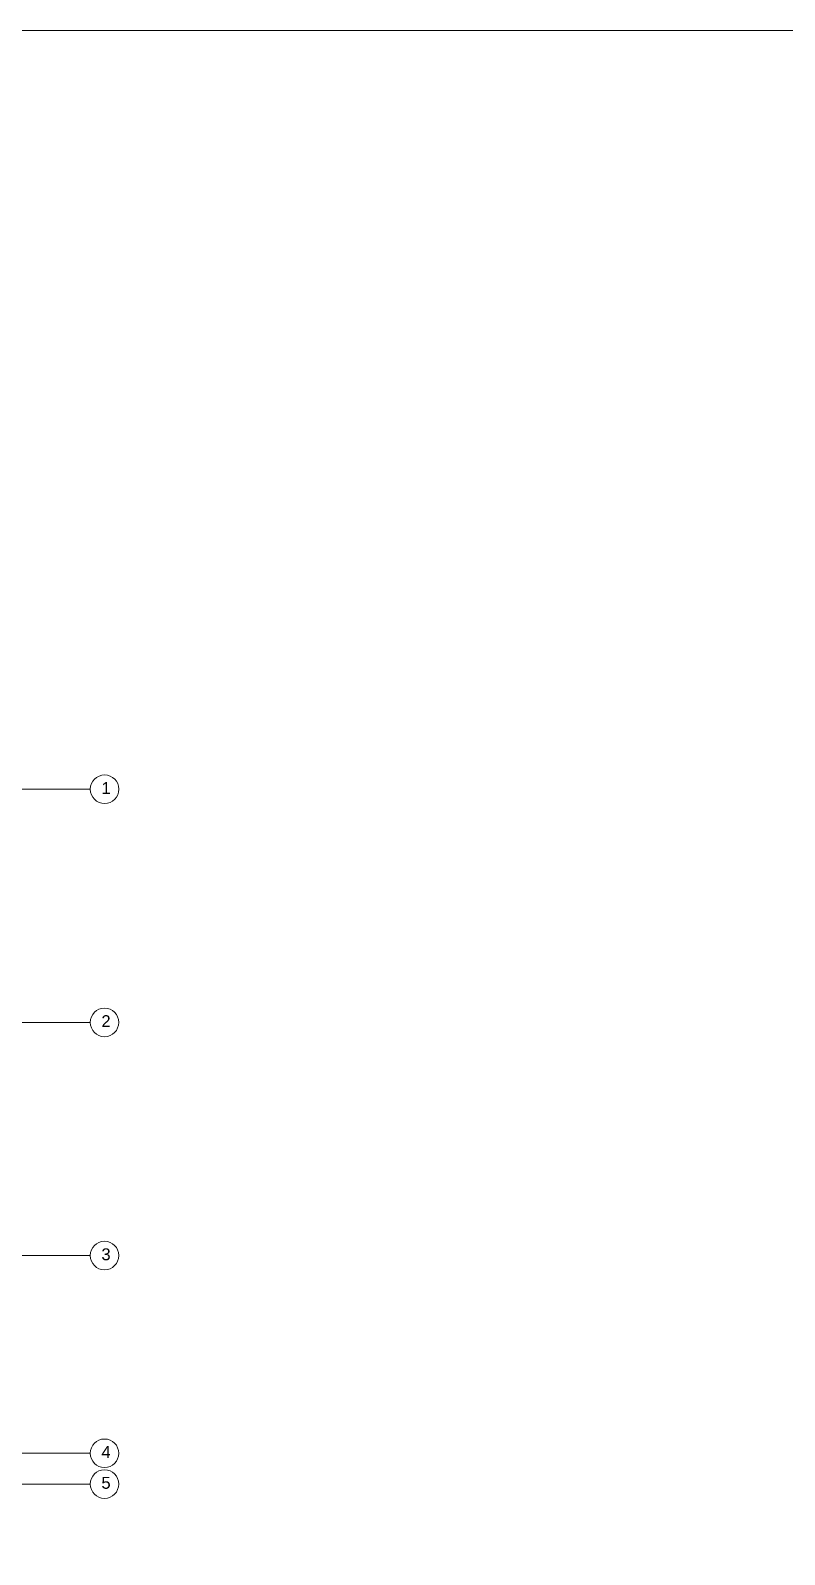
# Model space of a CAD drawing. Header units: inches. Extents: x 0 to 179512, y -43395 to -31716.
# Drawn here: x 166764 to 167398, y -37675 to -36394 of the extents above; entities that cross this region are included whole.
import ezdxf

# ---------------------------------------------------------------- set-up
doc = ezdxf.new("R2010")
doc.units = ezdxf.units.IN
doc.header["$LTSCALE"] = 10
doc.header["$MEASUREMENT"] = 0
doc.linetypes.add('CENTER2', pattern=[1.125, 0.75, -0.125, 0.125, -0.125])
for name, color, linetype, lineweight in [('Grid name', 4, 'Continuous', 0), ('hatch', 95, 'Continuous', 0), ('NEW LETTERING', 3, 'Continuous', 0), ('OL_AR_Center line', 253, 'CENTER2', 13)]:
    doc.layers.add(name, color=color, linetype=linetype, lineweight=lineweight)
doc.styles.get("Standard").update_dxf_attribs({"font": 'arial.ttf'})

msp = doc.modelspace()

# ---------------------------------------------------------------- linework, layer by layer
at = {"layer": 'Grid name'}
for centre in [(166826.08, -37031.44), (166826, -37227.44), (166826, -37423.37), (166826, -37589.57), (166826, -37615.44)]:
    msp.add_circle(centre, 12, dxfattribs=at)
at = {"layer": 'hatch'}
msp.add_lwpolyline([(157715.5, -36393.77), (178335, -36393.77), (178335, -39944.5), (157715.5, -39944.5)], close=True, dxfattribs=at)
at = {"layer": 'OL_AR_Center line', "ltscale": 75}
for p, q in [((165578, -37031.44), (166814.08, -37031.44)), ((165577.92, -37227.44), (166814, -37227.44)), ((165577.92, -37423.37), (166814, -37423.37)), ((165577.92, -37589.57), (166814, -37589.57)), ((165577.7, -37615.44), (166814, -37615.44))]:
    msp.add_line(p, q, dxfattribs=at)

# ---------------------------------------------------------------- texts
at = {"layer": 'NEW LETTERING', "char_height": 10, "attachment_point": 1}
for s, insert in [('1', (166823.48, -37025.38)), ('1', (166823.48, -37025.38)), ('2', (166823.39, -37221.38)), ('3', (166823.39, -37417.32)), ('4', (166823.39, -37583.51)), ('5', (166823.39, -37609.38))]:
    msp.add_mtext_dynamic_manual_height_columns(s, width=18.9099, gutter_width=50, heights=[8.76], dxfattribs=dict(at, insert=insert))

doc.saveas('drawing.dxf')
